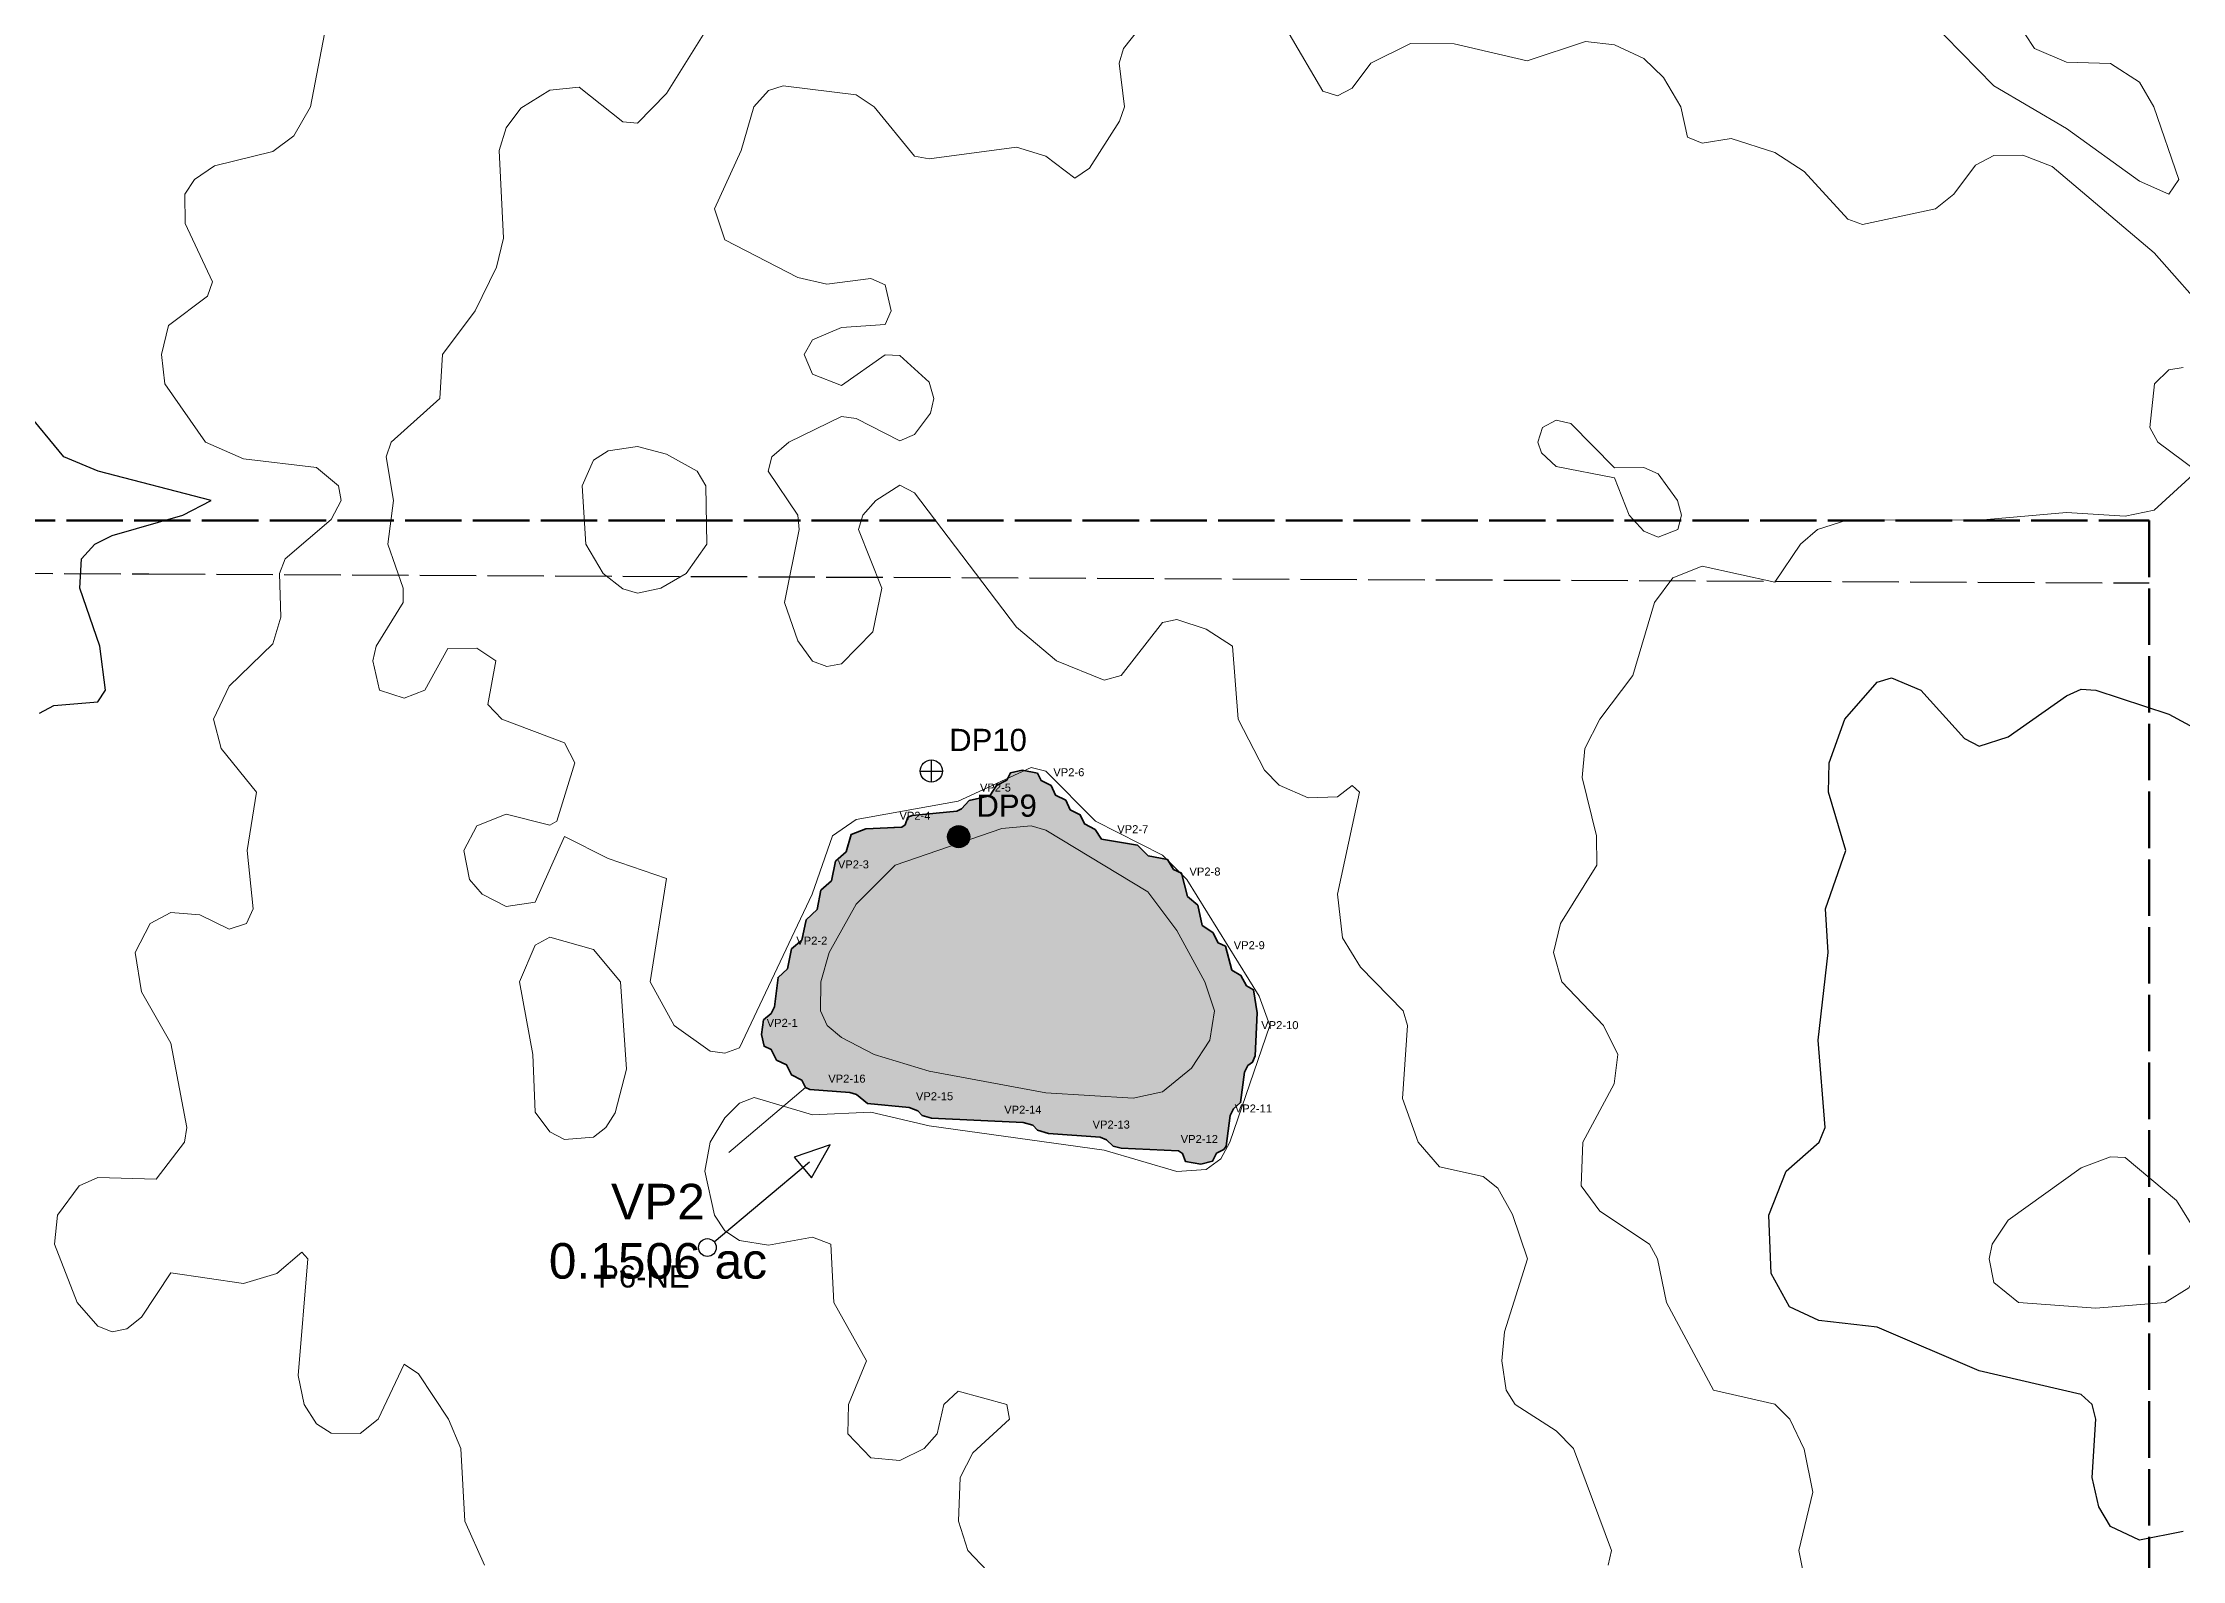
# Model space of a CAD drawing. Extents: x 6810325 to 6812275, y 1878569 to 1880689.
# Drawn here: x 6811501.3 to 6811982.5, y 1879880.5 to 1880221.9 of the extents above; entities that cross this region are included whole.
import ezdxf
from ezdxf.enums import TextEntityAlignment as Align

# ---------------------------------------------------------------- set-up
doc = ezdxf.new("R2010")
doc.units = 21
doc.header["$LTSCALE"] = 10
doc.header["$MEASUREMENT"] = 0
doc.linetypes.add('DASHED', pattern=[1.524, 1.27, -0.254])
for name, color, linetype, lineweight in [('ANNO-LABELS', 7, 'CONTINUOUS', 18), ('ANNO-POINT-LABELS', 7, 'CONTINUOUS', 13), ('EXIST-RANCH-ROAD', 8, 'DASHED', 25), ('TOPO-CONTOUR-MAJOR', 34, 'CONTINUOUS', 30), ('TOPO-CONTOUR-MINOR', 36, 'CONTINUOUS', 13), ('WETL-DATA-POINT', 7, 'CONTINUOUS', 25), ('WETL-FLAG', 2, 'CONTINUOUS', 13), ('WETL-FLAG-ID', 8, 'CONTINUOUS', 13), ('WETL-PHOTO-POINT', 30, 'CONTINUOUS', 25), ('WETL-SURVEY-AREA', 1, 'DASHED', 50), ('WETL-VERNAL-POOL', 6, 'CONTINUOUS', 35)]:
    doc.layers.add(name, color=color, linetype=linetype, lineweight=lineweight)
doc.layers.add('WETL-VERNAL-POOL-HATCH', color=221, linetype='CONTINUOUS', lineweight=13, transparency=0.5)
doc.styles.add('LABEL', font='arial.ttf')

# ---------------------------------------------------------------- blocks, each defined once
blk = doc.blocks.new('DP_WETLAND')
at = {"lineweight": -2}
h = blk.add_hatch(color=0, dxfattribs=at)
h.dxf.hatch_style = 1
edge = h.paths.add_edge_path()
edge.add_arc((0, 0), 2.5, 0, 360)
at = {"color": 0, "lineweight": -2}
blk.add_circle((0, 0), 2.5, dxfattribs=at)
blk = doc.blocks.new('DP_UPLAND')
at = {"color": 0, "lineweight": -2}
for p, q in [((-2.5, 0), (2.5, 0)), ((0, -2.5), (0, 2.5))]:
    blk.add_line(p, q, dxfattribs=at)
blk.add_circle((0, 0), 2.5, dxfattribs=at)
blk = doc.blocks.new('PHOTO_ARROW')
at = {"color": 0, "lineweight": -2}
blk.add_line((0, 2), (0, 30), dxfattribs=at)
blk.add_lwpolyline([(0, 36), (-3, 28), (3, 28)], close=True, dxfattribs=at)
blk.add_circle((0, 0), 2, dxfattribs=at)

msp = doc.modelspace()

# ---------------------------------------------------------------- hatches: boundary and pattern name
at = {"layer": 'WETL-VERNAL-POOL-HATCH'}
h = msp.add_hatch(color=256, dxfattribs=at)
h.dxf.hatch_style = 1
h.paths.add_polyline_path([(6811662.91, 1879998.79), (6811663.42, 1880002.07), (6811665.09, 1880003.5), (6811665.86, 1880005.01), (6811666.67, 1880011.66), (6811668.81, 1880013.59), (6811669.72, 1880018.06), (6811672.03, 1880020.05), (6811673.01, 1880024.64), (6811675.47, 1880026.93), (6811676.32, 1880031.26), (6811678.71, 1880033.38), (6811679.59, 1880037.8), (6811681.99, 1880039.94), (6811683.11, 1880043.83), (6811686.41, 1880045.05), (6811694.5, 1880045.47), (6811695.28, 1880046.01), (6811695.87, 1880047.67), (6811696.83, 1880048.07), (6811706.85, 1880049.02), (6811707.97, 1880049.57), (6811709.68, 1880051.45), (6811714.34, 1880052.48), (6811715.82, 1880054.81), (6811718.17, 1880056.03), (6811718.93, 1880057.65), (6811721.55, 1880058.25), (6811725.02, 1880057.62), (6811725.83, 1880055.94), (6811728.1, 1880054.81), (6811729.11, 1880052.65), (6811731.39, 1880051.53), (6811732.39, 1880049.37), (6811734.66, 1880048.26), (6811735.6, 1880046.19), (6811737.98, 1880044.95), (6811739.45, 1880042.76), (6811747.5, 1880041.38), (6811749.89, 1880039.02), (6811754.31, 1880038.15), (6811755.64, 1880035.96), (6811757.41, 1880035.13), (6811758.77, 1880029.89), (6811761.09, 1880027.88), (6811762.05, 1880023.33), (6811764.45, 1880021.76), (6811765.67, 1880019.4), (6811767.32, 1880018.66), (6811768.77, 1880013.3), (6811770.81, 1880012.11), (6811772.03, 1880009.76), (6811773.62, 1880008.88), (6811774.42, 1880003.66), (6811773.96, 1879994.02), (6811773.42, 1879992.56), (6811772.33, 1879991.82), (6811771.58, 1879990.34), (6811770.7, 1879983.49), (6811769.1, 1879982.07), (6811768.35, 1879980.61), (6811767.47, 1879973.72), (6811766.98, 1879972.94), (6811765.28, 1879972.08), (6811764.42, 1879970.33), (6811761.74, 1879969.67), (6811758.33, 1879970.2), (6811757.62, 1879972.07), (6811756.78, 1879972.62), (6811743.86, 1879973.26), (6811742.04, 1879973.72), (6811740.53, 1879975.14), (6811739.12, 1879975.7), (6811727.48, 1879976.53), (6811725.05, 1879977.3), (6811723.97, 1879978.42), (6811721.79, 1879978.98), (6811701.18, 1879980.01), (6811699.06, 1879980.55), (6811698.13, 1879981.64), (6811696.19, 1879982.39), (6811686.81, 1879983.29), (6811684.31, 1879985.28), (6811682.83, 1879985.75), (6811673.82, 1879986.47), (6811672.85, 1879986.91), (6811672.03, 1879988.5), (6811669.68, 1879989.73), (6811668.6, 1879991.97), (6811666.34, 1879993.06), (6811665.13, 1879995.4), (6811663.51, 1879996.16)])

# ---------------------------------------------------------------- linework, layer by layer
at = {"layer": 'ANNO-LABELS'}
msp.add_lwpolyline([(6811655.59, 1879972.23), (6811672.85, 1879986.91)], dxfattribs=at)
at = {"layer": 'EXIST-RANCH-ROAD'}
msp.add_lwpolyline([(6810820.11, 1880107.41), (6811125.11, 1880104.41), (6811525.11, 1880102.41), (6811975.11, 1880100.41)], dxfattribs=at)
at = {"layer": 'TOPO-CONTOUR-MAJOR'}
for points, elevation in [([(6811500.51, 1880071.07), (6811503.79, 1880072.86), (6811513.63, 1880073.62), (6811515.41, 1880076.3), (6811514.13, 1880086.14), (6811509.58, 1880099.26), (6811509.97, 1880105.83), (6811512.97, 1880109.11), (6811516.91, 1880111.04), (6811532.79, 1880115.67), (6811539.12, 1880118.95), (6811513.74, 1880125.51), (6811505.97, 1880128.79), (6811497.23, 1880139.39)], 205), ([(6811982.79, 1879886.97), (6811972.95, 1879885.07), (6811966.39, 1879888.14), (6811963.8, 1879892.57), (6811962.26, 1879899.13), (6811963.11, 1879912.26), (6811962.27, 1879915.54), (6811959.82, 1879917.81), (6811936.86, 1879923.15), (6811913.89, 1879932.99), (6811900.77, 1879934.43), (6811894.21, 1879937.56), (6811890.05, 1879945.07), (6811889.58, 1879958.19), (6811893.41, 1879968.03), (6811900.89, 1879974.59), (6811902.22, 1879977.87), (6811900.67, 1879997.56), (6811902.88, 1880017.24), (6811902.28, 1880027.09), (6811906.85, 1880040.21), (6811902.99, 1880053.33), (6811903.12, 1880059.89), (6811906.64, 1880069.74), (6811913.89, 1880078.05), (6811917.17, 1880079.07), (6811923.74, 1880076.29), (6811933.58, 1880065.37), (6811936.86, 1880063.65), (6811943.42, 1880065.76), (6811956.54, 1880075.01), (6811959.82, 1880076.5), (6811963.11, 1880076.26), (6811979.51, 1880070.85), (6811986.07, 1880067.37)], 210)]:
    msp.add_lwpolyline(points, dxfattribs=dict(at, elevation=elevation))
at = {"layer": 'TOPO-CONTOUR-MINOR'}
for points, elevation in [([(6811713.76, 1879878.09), (6811709.39, 1879882.73), (6811707.24, 1879889.29), (6811707.67, 1879899.13), (6811710.48, 1879904.72), (6811718.72, 1879912.26), (6811718.14, 1879915.54), (6811707.2, 1879918.57), (6811703.98, 1879915.54), (6811702.44, 1879908.98), (6811699.56, 1879905.7), (6811694.08, 1879902.98), (6811687.52, 1879903.53), (6811682.39, 1879908.98), (6811682.54, 1879915.54), (6811686.56, 1879925.38), (6811679.18, 1879938.5), (6811678.54, 1879951.63), (6811674.39, 1879953.22), (6811664.55, 1879951.42), (6811657.99, 1879952.44), (6811654.71, 1879954.63), (6811652.41, 1879958.19), (6811650.18, 1879968.03), (6811651.43, 1879974.59), (6811654.71, 1879980.06), (6811657.99, 1879983.36), (6811661.27, 1879984.62), (6811674.39, 1879980.72), (6811687.52, 1879981.36), (6811700.64, 1879978.24), (6811740.01, 1879972.78), (6811756.41, 1879967.96), (6811762.97, 1879968.45), (6811766.26, 1879970.84), (6811768.33, 1879974.59), (6811777.31, 1880000.84), (6811774.91, 1880007.4), (6811758.65, 1880033.65), (6811753.13, 1880039.19), (6811738.08, 1880046.77), (6811726.89, 1880058.04), (6811723.6, 1880058.89), (6811707.2, 1880051.29), (6811684.23, 1880047.17), (6811678.89, 1880043.49), (6811674.36, 1880030.37), (6811657.99, 1879995.8), (6811654.71, 1879994.59), (6811651.43, 1879995.09), (6811643.29, 1880000.84), (6811637.88, 1880010.68), (6811641.58, 1880033.9), (6811628.46, 1880038.37), (6811618.62, 1880043.39), (6811612.06, 1880028.55), (6811605.49, 1880027.57), (6811600.14, 1880030.37), (6811597.24, 1880033.65), (6811595.96, 1880040.21), (6811598.93, 1880045.79), (6811605.49, 1880048.37), (6811615.34, 1880045.87), (6811616.92, 1880046.77), (6811620.93, 1880059.89), (6811618.62, 1880064.4), (6811604.55, 1880069.74), (6811601.41, 1880073.02), (6811603.2, 1880082.86), (6811598.93, 1880085.76), (6811592.37, 1880085.63), (6811587.2, 1880076.3), (6811582.53, 1880074.47), (6811576.98, 1880076.3), (6811575.53, 1880082.86), (6811576.29, 1880086.14), (6811582.33, 1880095.98), (6811582.31, 1880099.26), (6811578.87, 1880109.11), (6811580.14, 1880118.95), (6811578.53, 1880128.79), (6811579.61, 1880132.07), (6811590.55, 1880141.92), (6811591.16, 1880151.76), (6811598.57, 1880161.6), (6811603.32, 1880171.44), (6811604.93, 1880178), (6811603.93, 1880197.69), (6811605.49, 1880202.78), (6811608.78, 1880207.18), (6811615.34, 1880211.24), (6811621.9, 1880211.95), (6811631.74, 1880204.11), (6811635.02, 1880203.83), (6811641.58, 1880210.52), (6811654.71, 1880231.48)], 207), ([(6811853.37, 1879879.45), (6811854.16, 1879882.73), (6811845.58, 1879905.7), (6811841.71, 1879909.62), (6811832.5, 1879915.54), (6811830.49, 1879918.82), (6811829.47, 1879925.38), (6811830.08, 1879931.94), (6811835.27, 1879948.35), (6811831.87, 1879958.33), (6811828.59, 1879964.21), (6811825.31, 1879966.86), (6811815.47, 1879969.04), (6811810.67, 1879974.59), (6811807.16, 1879984.44), (6811808.24, 1880000.84), (6811807.26, 1880004.12), (6811797.69, 1880013.96), (6811793.63, 1880020.52), (6811792.49, 1880030.37), (6811797.49, 1880053.33), (6811795.78, 1880054.79), (6811792.5, 1880052.31), (6811785.94, 1880052.02), (6811779.38, 1880054.87), (6811776.1, 1880058.26), (6811770.17, 1880069.74), (6811768.89, 1880086.14), (6811762.97, 1880090.03), (6811756.41, 1880092.14), (6811753.13, 1880091.52), (6811743.84, 1880079.58), (6811740.01, 1880078.49), (6811729.33, 1880082.86), (6811720.32, 1880090.47), (6811697.36, 1880120.69), (6811694.08, 1880122.36), (6811688.66, 1880118.95), (6811685.72, 1880115.67), (6811684.75, 1880112.39), (6811689.98, 1880099.26), (6811687.99, 1880089.42), (6811680.95, 1880082.21), (6811677.67, 1880081.59), (6811674.39, 1880082.83), (6811671.11, 1880087.39), (6811668.14, 1880095.98), (6811671.45, 1880112.39), (6811671.14, 1880115.67), (6811664.43, 1880125.51), (6811665.26, 1880128.79), (6811669.06, 1880132.07), (6811680.95, 1880137.87), (6811684.23, 1880137.39), (6811694.08, 1880132.4), (6811697.36, 1880133.83), (6811700.95, 1880138.63), (6811701.69, 1880141.92), (6811700.64, 1880145.59), (6811694.08, 1880151.6), (6811690.8, 1880151.74), (6811680.95, 1880144.81), (6811674.39, 1880147.39), (6811672.55, 1880151.76), (6811674.39, 1880155.08), (6811680.95, 1880157.9), (6811690.8, 1880158.51), (6811692.1, 1880161.6), (6811690.8, 1880167.44), (6811687.52, 1880168.92), (6811677.67, 1880167.61), (6811671.11, 1880169.13), (6811654.71, 1880177.62), (6811652.39, 1880184.57), (6811658.38, 1880197.69), (6811661.19, 1880207.53), (6811664.55, 1880211.22), (6811667.83, 1880212.26), (6811684.23, 1880210.22), (6811688.3, 1880207.53), (6811697.36, 1880196.42), (6811700.64, 1880195.78), (6811720.32, 1880198.43), (6811726.89, 1880196.41), (6811733.45, 1880191.5), (6811736.73, 1880193.75), (6811743.49, 1880204.25), (6811744.59, 1880207.53), (6811743.4, 1880217.37), (6811744.39, 1880220.66), (6811754.75, 1880233.78)], 208), ([(6811925.45, 1880227.22), (6811940.14, 1880212.26), (6811956.54, 1880202.66), (6811972.95, 1880190.8), (6811979.51, 1880187.85), (6811981.8, 1880191.13), (6811976.13, 1880207.53), (6811972.95, 1880213.05), (6811966.39, 1880217.25), (6811956.54, 1880217.55), (6811949.34, 1880220.66), (6811944.93, 1880227.22)], 207), ([(6811600.66, 1879879.45), (6811596.18, 1879889.29), (6811595.28, 1879905.7), (6811592.5, 1879912.26), (6811585.81, 1879922.45), (6811582.53, 1879924.61), (6811576.72, 1879912.26), (6811572.69, 1879909.07), (6811566.12, 1879909.09), (6811562.84, 1879911.21), (6811560.03, 1879915.54), (6811558.75, 1879922.1), (6811560.92, 1879948.35), (6811559.56, 1879949.8), (6811553.93, 1879945.07), (6811546.44, 1879942.76), (6811530.04, 1879945.17), (6811523.47, 1879935.2), (6811520.19, 1879932.57), (6811516.91, 1879931.95), (6811513.63, 1879933.21), (6811508.97, 1879938.5), (6811503.88, 1879951.63), (6811504.58, 1879958.19), (6811509.47, 1879964.75), (6811513.63, 1879966.67), (6811526.75, 1879966.23), (6811533.12, 1879974.59), (6811533.66, 1879977.87), (6811530.04, 1879996.87), (6811523.47, 1880008.4), (6811522.02, 1880017.24), (6811525.43, 1880023.81), (6811530.04, 1880026.25), (6811536.6, 1880025.75), (6811543.16, 1880022.49), (6811547.13, 1880023.81), (6811548.57, 1880027.09), (6811547.22, 1880040.21), (6811549.35, 1880053.33), (6811541.36, 1880063.18), (6811539.66, 1880069.74), (6811543.16, 1880077.21), (6811553, 1880086.72), (6811554.85, 1880092.7), (6811554.55, 1880102.55), (6811555.82, 1880105.83), (6811566.12, 1880114.68), (6811568.39, 1880118.95), (6811567.81, 1880122.23), (6811562.84, 1880126.36), (6811546.44, 1880128.29), (6811537.84, 1880132.07), (6811528.71, 1880145.2), (6811527.96, 1880151.76), (6811529.55, 1880158.32), (6811538.33, 1880164.88), (6811539.44, 1880168.16), (6811533.28, 1880181.29), (6811533.26, 1880187.85), (6811535.36, 1880191.13), (6811539.88, 1880194.22), (6811553, 1880197.44), (6811557.76, 1880200.97), (6811561.49, 1880207.53), (6811564.64, 1880223.94)], 206), ([(6811781.65, 1880223.94), (6811789.22, 1880211.01), (6811792.5, 1880209.97), (6811795.78, 1880211.71), (6811799.99, 1880217.37), (6811808.91, 1880221.79), (6811818.75, 1880221.69), (6811835.15, 1880217.86), (6811848.28, 1880222.19), (6811854.84, 1880221.48), (6811861.4, 1880218.38), (6811865.87, 1880214.09), (6811869.74, 1880207.53), (6811871.24, 1880200.67), (6811874.52, 1880199.32), (6811881.08, 1880200.41), (6811890.93, 1880197.27), (6811897.49, 1880192.95), (6811907.33, 1880182.21), (6811910.61, 1880181.05), (6811927.02, 1880184.55), (6811931.16, 1880187.85), (6811936.01, 1880194.41), (6811940.14, 1880196.56), (6811946.7, 1880196.66), (6811953.26, 1880194.07), (6811976.23, 1880174.66), (6811989.35, 1880159.8)], 208), ([(6811897.49, 1879876.74), (6811896.27, 1879882.73), (6811899.41, 1879895.85), (6811897.49, 1879905.53), (6811894.26, 1879912.26), (6811890.93, 1879915.62), (6811877.12, 1879918.82), (6811866.56, 1879938.5), (6811864.53, 1879948.35), (6811862.69, 1879951.63), (6811851.56, 1879959.08), (6811847.36, 1879964.75), (6811847.67, 1879974.59), (6811854.76, 1879987.72), (6811855.6, 1879994.28), (6811852.34, 1880000.84), (6811842.98, 1880010.68), (6811841.08, 1880017.24), (6811842.65, 1880023.81), (6811850.84, 1880036.93), (6811850.75, 1880043.49), (6811847.59, 1880056.61), (6811848.18, 1880063.18), (6811851.52, 1880069.74), (6811858.97, 1880079.58), (6811863.8, 1880095.98), (6811867.96, 1880101.54), (6811874.52, 1880104.19), (6811890.93, 1880100.57), (6811896.67, 1880109.11), (6811900.47, 1880112.39), (6811907.33, 1880114.6), (6811936.86, 1880114.5), (6811956.54, 1880116.21), (6811969.67, 1880115.43), (6811976.23, 1880116.79), (6811985.83, 1880125.51), (6811977.08, 1880132.07), (6811975.25, 1880135.35), (6811976.31, 1880145.2), (6811979.51, 1880148.33), (6811982.79, 1880148.9)], 209)]:
    msp.add_lwpolyline(points, dxfattribs=dict(at, elevation=elevation))
for points, elevation in [([(6811869.08, 1880112.39), (6811864.68, 1880110.71), (6811861.4, 1880112.05), (6811858.1, 1880115.67), (6811854.84, 1880124.01), (6811841.71, 1880126.57), (6811838.43, 1880129.67), (6811837.61, 1880132.07), (6811838.63, 1880135.35), (6811841.71, 1880137.03), (6811845, 1880136.27), (6811854.84, 1880126.33), (6811861.4, 1880126.37), (6811864.68, 1880124.92), (6811869, 1880118.95), (6811869.9, 1880115.67)], 209), ([(6811640.3, 1880099.26), (6811635.02, 1880098.07), (6811631.74, 1880099.05), (6811627.36, 1880102.55), (6811623.43, 1880109.11), (6811622.58, 1880122.23), (6811625.18, 1880128), (6811628.46, 1880130.12), (6811635.02, 1880131.11), (6811641.58, 1880129.39), (6811648.46, 1880125.51), (6811650.4, 1880122.23), (6811650.62, 1880109.11), (6811645.99, 1880102.55)], 208), ([(6811753.13, 1879985.89), (6811759.69, 1879991.23), (6811763.8, 1879997.56), (6811764.82, 1880004.12), (6811762.67, 1880010.68), (6811756.41, 1880022.21), (6811749.85, 1880030.89), (6811726.89, 1880044.75), (6811723.6, 1880045.77), (6811717.04, 1880045.18), (6811693.01, 1880036.93), (6811684.23, 1880028.13), (6811678.2, 1880017.24), (6811676.28, 1880010.68), (6811676.22, 1880004.12), (6811677.75, 1880000.84), (6811680.95, 1879998.11), (6811688.29, 1879994.28), (6811700.64, 1879990.55), (6811726.89, 1879985.7), (6811746.57, 1879984.48)], 206), ([(6811627.92, 1879977.87), (6811625.18, 1879975.7), (6811618.62, 1879975.18), (6811615.34, 1879976.89), (6811612.06, 1879981.34), (6811611.49, 1879994.28), (6811608.51, 1880010.68), (6811612.06, 1880018.93), (6811615.34, 1880020.7), (6811625.18, 1880017.94), (6811631.22, 1880010.68), (6811632.54, 1879991), (6811630.05, 1879981.15)], 207), ([(6811978.67, 1879938.5), (6811963.11, 1879937.26), (6811945.73, 1879938.5), (6811940.14, 1879942.98), (6811939.09, 1879948.35), (6811939.79, 1879951.63), (6811943.42, 1879957.05), (6811959.82, 1879968.83), (6811966.39, 1879971.32), (6811969.67, 1879971.1), (6811981.28, 1879961.47), (6811985.27, 1879954.91), (6811985.8, 1879945.07), (6811984, 1879941.78)], 211)]:
    msp.add_lwpolyline(points, close=True, dxfattribs=dict(at, elevation=elevation))
at = {"layer": 'WETL-FLAG'}
for p in [(6811727.39, 1880055.17), (6811710.88, 1880051.72), (6811692.77, 1880045.38), (6811741.77, 1880042.36), (6811678.92, 1880034.44), (6811758.01, 1880032.83), (6811669.57, 1880017.29), (6811767.97, 1880016.26), (6811662.91, 1879998.79), (6811774.16, 1879998.27), (6811676.76, 1879986.24), (6811696.48, 1879982.28), (6811716.34, 1879979.25), (6811736.22, 1879975.91), (6811768.21, 1879979.52), (6811756.04, 1879972.65)]:
    msp.add_point(p, dxfattribs=at)
at = {"layer": 'WETL-SURVEY-AREA'}
msp.add_lwpolyline([(6810625.11, 1878869.41), (6810625.11, 1880089.41), (6810820.11, 1880089.41), (6810820.11, 1880329.41), (6811095.11, 1880329.41), (6811095.11, 1880114.41), (6811975.11, 1880114.41), (6811975.11, 1878869.41)], close=True, dxfattribs=at)
at = {"layer": 'WETL-VERNAL-POOL'}
msp.add_lwpolyline([(6811662.91, 1879998.79), (6811663.42, 1880002.07), (6811665.09, 1880003.5), (6811665.86, 1880005.01), (6811666.67, 1880011.66), (6811668.81, 1880013.59), (6811669.72, 1880018.06), (6811672.03, 1880020.05), (6811673.01, 1880024.64), (6811675.47, 1880026.93), (6811676.32, 1880031.26), (6811678.71, 1880033.38), (6811679.59, 1880037.8), (6811681.99, 1880039.94), (6811683.11, 1880043.83), (6811686.41, 1880045.05), (6811694.5, 1880045.47), (6811695.28, 1880046.01), (6811695.87, 1880047.67), (6811696.83, 1880048.07), (6811706.85, 1880049.02), (6811707.97, 1880049.57), (6811709.68, 1880051.45), (6811714.34, 1880052.48), (6811715.82, 1880054.81), (6811718.17, 1880056.03), (6811718.93, 1880057.65), (6811721.55, 1880058.25), (6811725.02, 1880057.62), (6811725.83, 1880055.94), (6811728.1, 1880054.81), (6811729.11, 1880052.65), (6811731.39, 1880051.53), (6811732.39, 1880049.37), (6811734.66, 1880048.26), (6811735.6, 1880046.19), (6811737.98, 1880044.95), (6811739.45, 1880042.76), (6811747.5, 1880041.38), (6811749.89, 1880039.02), (6811754.31, 1880038.15), (6811755.64, 1880035.96), (6811757.41, 1880035.13), (6811758.77, 1880029.89), (6811761.09, 1880027.88), (6811762.05, 1880023.33), (6811764.45, 1880021.76), (6811765.67, 1880019.4), (6811767.32, 1880018.66), (6811768.77, 1880013.3), (6811770.81, 1880012.11), (6811772.03, 1880009.76), (6811773.62, 1880008.88), (6811774.42, 1880003.66), (6811773.96, 1879994.02), (6811773.42, 1879992.56), (6811772.33, 1879991.82), (6811771.58, 1879990.34), (6811770.7, 1879983.49), (6811769.1, 1879982.07), (6811768.35, 1879980.61), (6811767.47, 1879973.72), (6811766.98, 1879972.94), (6811765.28, 1879972.08), (6811764.42, 1879970.33), (6811761.74, 1879969.67), (6811758.33, 1879970.2), (6811757.62, 1879972.07), (6811756.78, 1879972.62), (6811743.86, 1879973.26), (6811742.04, 1879973.72), (6811740.53, 1879975.14), (6811739.12, 1879975.7), (6811727.48, 1879976.53), (6811725.05, 1879977.3), (6811723.97, 1879978.42), (6811721.79, 1879978.98), (6811701.18, 1879980.01), (6811699.06, 1879980.55), (6811698.13, 1879981.64), (6811696.19, 1879982.39), (6811686.81, 1879983.29), (6811684.31, 1879985.28), (6811682.83, 1879985.75), (6811673.82, 1879986.47), (6811672.85, 1879986.91), (6811672.03, 1879988.5), (6811669.68, 1879989.73), (6811668.6, 1879991.97), (6811666.34, 1879993.06), (6811665.13, 1879995.4), (6811663.51, 1879996.16)], close=True, dxfattribs=at)

# ---------------------------------------------------------------- block references
at = {"layer": 'WETL-DATA-POINT'}
for name, p in [('DP_UPLAND', (6811701.17, 1880058.08)), ('DP_WETLAND', (6811707.3, 1880043.3))]:
    msp.add_blockref(name, p, dxfattribs=at)
at = {"layer": 'WETL-PHOTO-POINT', "rotation": -50}
msp.add_blockref('PHOTO_ARROW', (6811650.78, 1879950.88), dxfattribs=at)

# ---------------------------------------------------------------- texts
at = {"layer": 'ANNO-LABELS', "insert": (6811639.65, 1879954.49), "char_height": 8, "attachment_point": 5, "style": 'LABEL'}
msp.add_mtext('VP2\\P0.1506 ac', dxfattribs=at)
at = {"layer": 'ANNO-POINT-LABELS', "style": 'LABEL'}
for s, p in [('DP10', (6811705.17, 1880061.08)), ('DP9', (6811711.3, 1880046.3))]:
    msp.add_text(s, height=5, dxfattribs=at).set_placement(p, align=Align.BOTTOM_LEFT)
msp.add_text('P6-NE', height=5, dxfattribs=at).set_placement((6811646.78, 1879946.88), align=Align.TOP_RIGHT)
at = {"layer": 'WETL-FLAG-ID', "style": 'LABEL'}
for s, p in [('VP2-6', (6811728.59, 1880056.37)), ('VP2-5', (6811712.08, 1880052.92)), ('VP2-4', (6811693.97, 1880046.58)), ('VP2-7', (6811742.97, 1880043.56)), ('VP2-3', (6811680.12, 1880035.64)), ('VP2-8', (6811759.21, 1880034.03)), ('VP2-2', (6811670.77, 1880018.49)), ('VP2-9', (6811769.17, 1880017.46)), ('VP2-1', (6811664.11, 1879999.99)), ('VP2-10', (6811775.36, 1879999.47)), ('VP2-16', (6811677.96, 1879987.44)), ('VP2-15', (6811697.68, 1879983.48)), ('VP2-14', (6811717.54, 1879980.45)), ('VP2-11', (6811769.41, 1879980.72)), ('VP2-13', (6811737.42, 1879977.11)), ('VP2-12', (6811757.24, 1879973.85))]:
    msp.add_text(s, height=1.8, dxfattribs=at).set_placement(p, align=Align.BOTTOM_LEFT)

doc.saveas('drawing.dxf')
